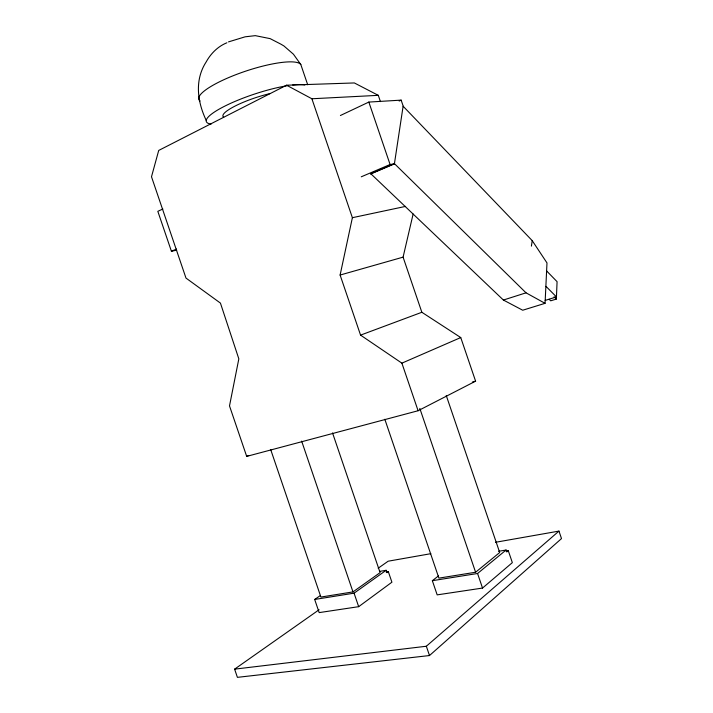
<?xml version="1.0" encoding="UTF-8"?>
<svg xmlns="http://www.w3.org/2000/svg" width="713" height="713" viewBox="0 0 713 713"><rect width="100%" height="100%" fill="white"/><g stroke="black" fill="none" stroke-linecap="round" stroke-linejoin="round"><path stroke-width="1.07" d="M549.162 299.3L550.686 300.824L556.363 299.068L557.076 281.671L546.719 271.047M545.062 303.328L526.025 292.829L394.432 163.642L370.796 173.714L503.387 300.039L522.709 310.226L545.062 303.328L546.987 262.928L532.219 240.637L403.112 106.219M531.417 246.119L532.219 240.637M370.519 174.034L394.405 163.865L403.148 106.005L401.152 100.132L368.835 102.075L340.404 115.506M418.094 410.741L401.891 363.149L360.564 335.128L340.11 275.04L352.382 217.697L311.893 98.768L286.573 85.212L158.714 150.434L151.495 176.762L185.986 278.079L220.433 303.096L238.828 358.862L229.506 405.902L246.689 456.391L418.094 410.741L475.598 381.161L460.75 337.561L421.855 312.276L403.086 257.143L413.13 214.007M319.103 609.749L234.613 669.15L237.402 677.35L429.502 655.541L561.505 538.582L558.956 531.105L495.455 542.299M234.613 669.15L426.338 646.245L558.956 531.105M438.477 575.926L432.345 580.694L437.176 594.874L482.532 588.065L512.344 562.628L508.28 550.686L506.087 551.06M508.28 550.686L506.738 551.96L506.078 550.026L498.574 551.301M432.345 580.694L477.567 573.493L506.078 550.026M384.824 419.262L438.914 578.127L475.598 572.245L499.706 552.513L446.249 395.501M320.173 595.694L314.683 599.455L319.166 612.61L358.675 606.674L391.909 582.2L388.327 571.674L386.179 572.04M388.327 571.674L386.945 572.664L386.134 570.293L379.717 571.389M314.683 599.455L354.076 593.171L386.134 570.293M270.708 449.618L320.903 597.048L352.98 591.906L380.091 572.628L332.534 432.925M378.166 568.225L388.157 561.202L430.857 553.68M226.894 42.771C217.928 46.363 210.763 53.591 206.173 61.942C194.417 80.061 197.314 101.816 206.262 120.452M162.867 208.989L157.823 211.333L171.414 251.252L176.69 250.165M399.173 101.05L401.152 100.132M246.689 456.391L248.685 455.464M401.891 363.149L460.75 337.561M171.414 251.252L176.512 249.06M361.268 176.806L390.091 164.516L394.405 163.865M360.564 335.128L421.855 312.276M503.387 300.039L526.025 292.829M545.124 300.431L556.452 296.911L545.989 286.359M340.11 275.04L403.086 257.143M472.38 382.043L475.598 381.161M352.382 217.697L405.608 206.387M311.893 98.768L378.291 95.337L380.439 101.62M286.573 85.212L354.352 82.949L378.291 95.337M228.508 41.889L245.129 36.818L255.307 35.65L270.147 38.636L280.788 44.108L283.926 45.953L293.453 54.233L300.824 64.562L307.695 84.758M554.072 296.768L556.363 299.068M368.835 102.075L390.091 164.516M477.567 573.493L482.532 588.065M419.823 408.415L475.598 572.245M426.338 646.245L429.502 655.541M354.076 593.171L358.675 606.674M301.644 441.106L352.98 591.906M223.686 117.217A36.577 7.353 -18.4 0 1 234.88 106.166A36.577 7.353 -18.4 0 1 269.781 93.635M211.057 124.133A53.956 10.855 -18.4 0 1 224.577 106.246A53.956 10.855 -18.4 0 1 287.027 85.765M292.695 84.981A53.956 10.855 -18.4 0 1 304.825 85.007M200.077 100.97A53.956 11.969 -18.4 0 1 240.352 73.002A53.956 11.969 -18.4 0 1 300.824 64.562"/></g></svg>
